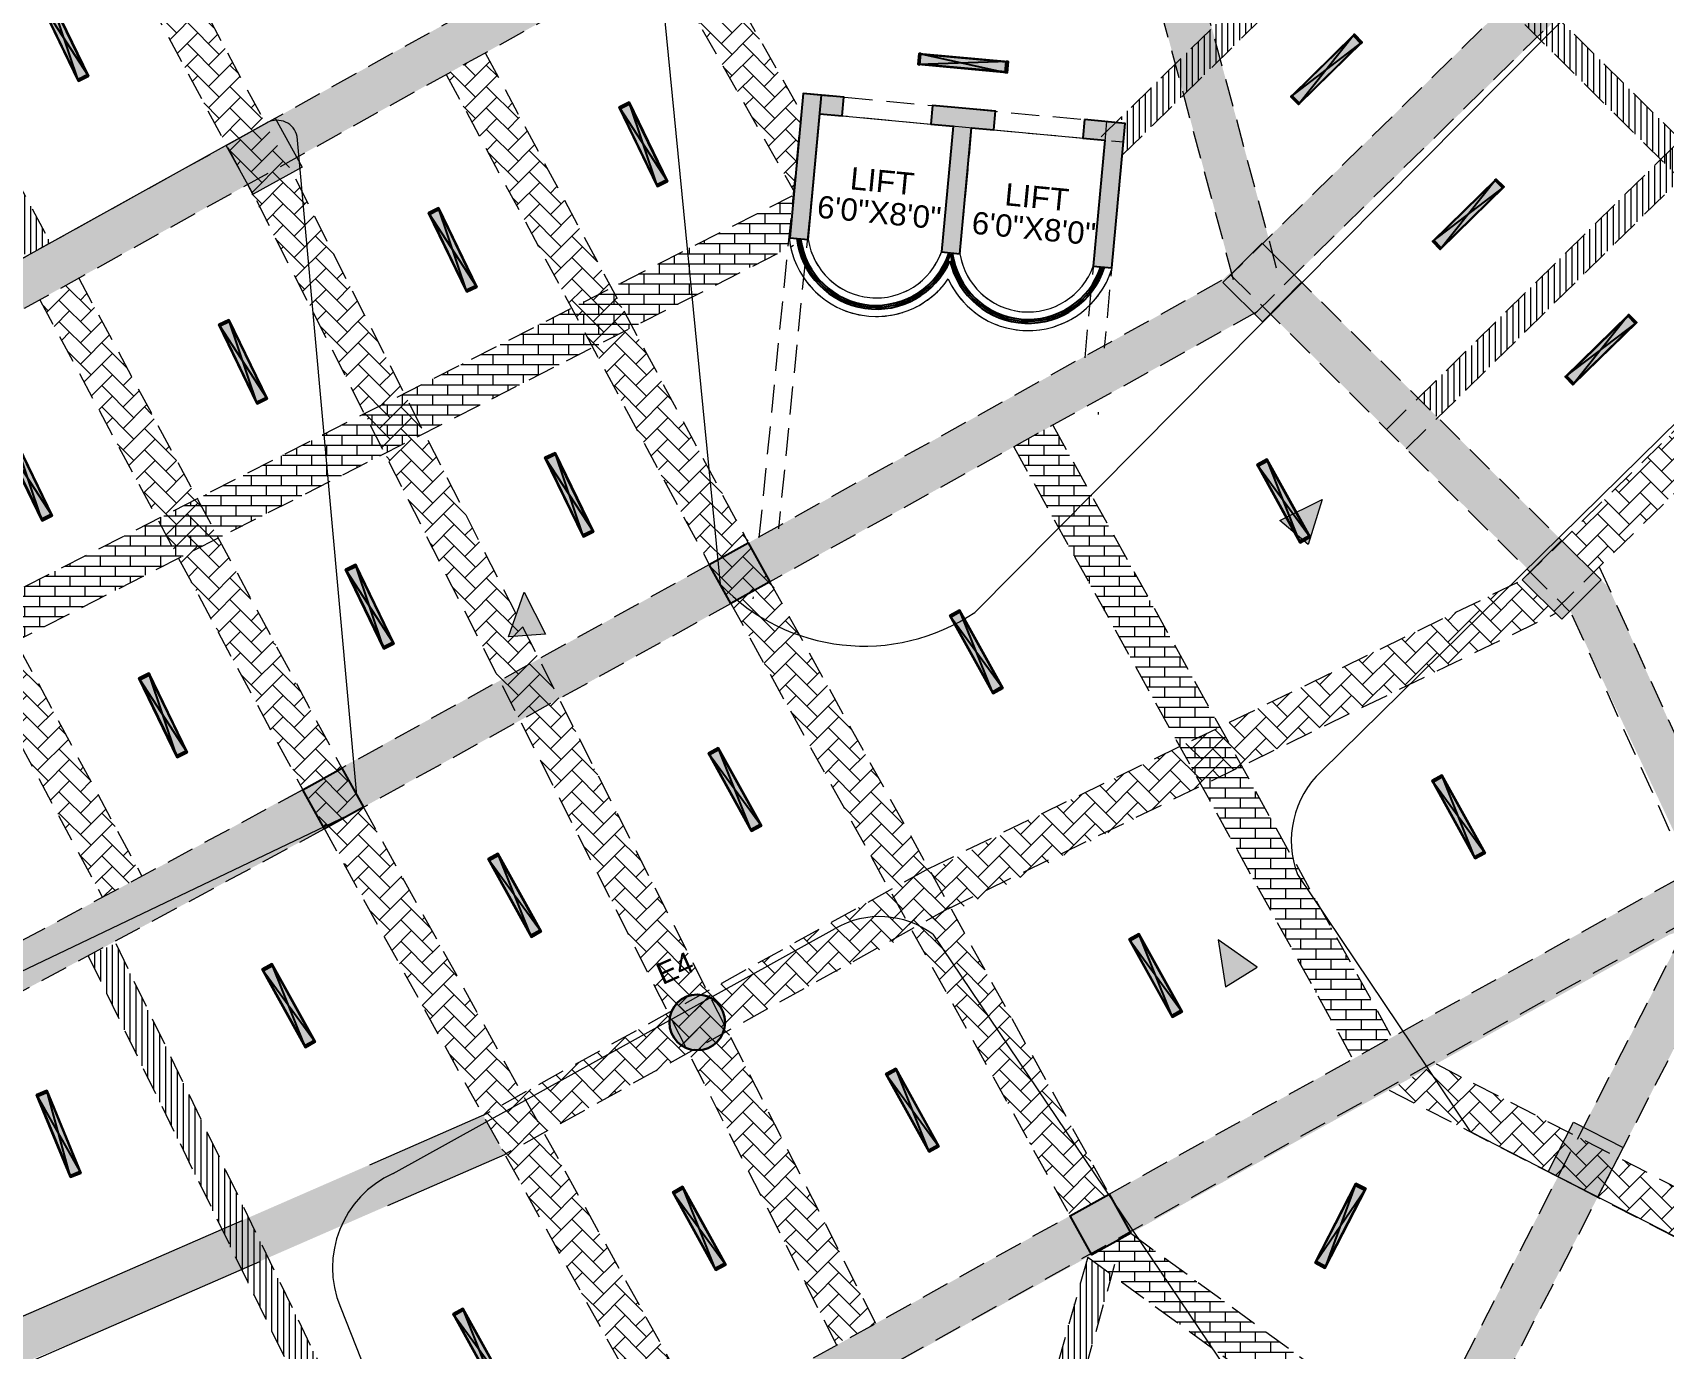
# Model space of a CAD drawing. Header units: inches. Extents: x 1182429 to 1211915, y -922309 to -906718.
# Drawn here: x 1194340 to 1195218, y -917239 to -916530 of the extents above; entities that cross this region are included whole.
import ezdxf

# ---------------------------------------------------------------- set-up
doc = ezdxf.new("R2010")
doc.units = ezdxf.units.IN
doc.header["$LTSCALE"] = 6
doc.linetypes.add('CONTINOUS', pattern=[2000000, 1000000, 1000000])
doc.linetypes.add('DASHED2', pattern=[0.375, 0.25, -0.125])
for name, color, linetype in [('A-CUTOUT', 3, 'CONTINOUS'), ('CELLING', 34, 'Continuous'), ('door', 5, 'Continuous'), ('E-WIRING', 5, 'Continuous'), ('FITTING', 24, 'Continuous'), ('TW', 5, 'Continuous'), ('WID', 4, 'Continuous')]:
    doc.layers.add(name, color=color, linetype=linetype)
for name, color, linetype, lineweight in [('COL MARK', 210, 'Continuous', 18), ('column', 240, 'Continuous', 25), ('Hatch', 251, 'Continuous', 0), ('v.b', 200, 'Continuous', 5), ('W', 250, 'Continuous', 5), ('wall', 7, 'Continuous', 30), ('wall new', 3, 'Continuous', 25)]:
    doc.layers.add(name, color=color, linetype=linetype, lineweight=lineweight)
doc.styles.add('ARI', font='arial.ttf')
pattern_1 = [(45, (54985.34078822238, -15499.11761192209), (0, 11.49472783496852), [24.384, -8.128]), (135, (54991.0881482223, -15493.37025192205), (1.13686837721616e-15, 11.49472783496852), [24.384, -8.128])]
pattern_2 = [(0, (63759.2493820875, -15499.11761192209), (0, 5.419344), []), (90, (63759.2493820875, -15499.11761192209), (-8.128, 5.419344), [5.419344, -5.419344])]
pattern_3 = [(90, (63759.2493820875, -15499.11761192209), (-3.175, 0), [])]
pattern_4 = [(0, (54985.34078822238, -15499.11761192209), (0, 5.419344), []), (90, (54985.34078822238, -15499.11761192209), (-8.128, 5.419344), [5.419344, -5.419344])]
pattern_5 = [(0, (-27.81927828272455, 2.940102126449346), (0, 0.001397), [0.001016, -0.000381]), (90, (-27.81927828272455, 2.940102126449346), (-0.001397, 0), [0.001016, -0.000381])]

# ---------------------------------------------------------------- blocks, each defined once
blk = doc.blocks.new('sdfdsf')
at = {"lineweight": -3}
blk.add_hatch(color=7, dxfattribs=at).paths.add_polyline_path([(23236.66559868997, 14983.34885737138), (23242.08212489375, 14983.34885737138), (23242.08212489375, 15029.49406542082), (23236.66559868997, 15029.49406542082)])
at = {"layer": 'Hatch'}
h = blk.add_hatch(dxfattribs=at)
h.set_pattern_fill('ANGLE', color=5, scale=0.0002)
h.set_pattern_definition(pattern_5)
h.paths.add_polyline_path([(23236.37386179186, 15029.49354817548), (23242.37386179186, 15029.49354817548), (23242.37386179186, 15030.44133051667), (23236.37386179186, 15030.44133051667)])
h = blk.add_hatch(dxfattribs=at)
h.set_pattern_fill('ANGLE', color=5, scale=0.0002)
h.set_pattern_definition(pattern_5)
h.paths.add_polyline_path([(23236.37386179186, 14983.34885737138), (23242.37386179186, 14983.34885737138), (23242.37386179186, 14982.44133051666), (23236.37386179186, 14982.44133051666)])
for p, q in [((23242.37386179186, 15030.44133051667), (23236.37386179186, 14982.44133051666)), ((23242.37386179186, 14982.44133051666), (23236.37386179186, 15030.44133051667))]:
    blk.add_line(p, q)
at = {"layer": 'CELLING', "color": 5}
for points in [[(23236.37386179186, 14982.44133051666), (23242.37386179186, 14982.44133051666), (23242.37386179186, 15030.44133051667), (23236.37386179186, 15030.44133051667)], [(23242.37386179186, 15029.49354817548), (23236.37386179186, 15029.49354817548), (23236.37386179186, 15030.44133051667), (23242.37386179186, 15030.44133051667)], [(23236.37386179186, 15029.49354817548), (23242.37386179186, 15029.49354817548), (23242.37386179186, 15030.44133051667), (23236.37386179186, 15030.44133051667)], [(23236.66559868997, 14983.34885737138), (23242.08212489375, 14983.34885737138), (23242.08212489375, 15029.49406542082), (23236.66559868997, 15029.49406542082)], [(23236.37386179186, 14983.34885737138), (23242.37386179186, 14983.34885737138), (23242.37386179186, 14982.44133051666), (23236.37386179186, 14982.44133051666)], [(23236.37386179186, 14983.34885737138), (23242.37386179186, 14983.34885737138), (23242.37386179186, 14982.44133051666), (23236.37386179186, 14982.44133051666)]]:
    blk.add_lwpolyline(points, close=True, dxfattribs=at)

msp = doc.modelspace()

# ---------------------------------------------------------------- hatches: boundary and pattern name
at = {"layer": 'A-CUTOUT', "lineweight": 0, "ltscale": 0.3, "true_color": 0xffc6b3}
h = msp.add_hatch(dxfattribs=at)
h.set_pattern_fill('AR-BRSTD', color=31, scale=0.08)
h.set_pattern_definition(pattern_4)
h.paths.add_polyline_path([(1194076.313209095, -916960.3690755849), (1194078.017467583, -916964.5159164959), (1194085.778584304, -916982.4459823142), (1194234.578858999, -916906.7392901445), (1194400.258423735, -916822.444742759), (1194503.897167679, -916769.7153610375), (1194592.00143201, -916724.8896210836), (1194696.3598779, -916671.794068979), (1194746.307511532, -916646.3816822628), (1194748.772434542, -916618.199858629), (1194660.255029986, -916662.9835689456), (1194574.156559726, -916707.0410271666), (1194448.73611526, -916770.8525154216), (1194341.665528761, -916825.3279520369), (1194215.670990165, -916889.4315282442), (1194128.141241557, -916933.9649657467)])
h = msp.add_hatch(dxfattribs=at)
h.set_pattern_fill('AR-BRSTD', color=31, scale=0.08)
h.set_pattern_definition(pattern_2)
h.paths.add_polyline_path([(1195032.711697391, -917050.577778687), (1194867.911973763, -916753.1726465484), (1194888.904481693, -916741.5401656954), (1195025.247065815, -916987.5902400174), (1195071.370495508, -917070.8266945481), (1195050.377987578, -917082.459175401)])
h = msp.add_hatch(dxfattribs=at)
h.set_pattern_fill('AR-BRSTD', color=31, scale=0.08)
h.set_pattern_definition(pattern_4)
h.paths.add_polyline_path([(1193662.772991678, -917497.3591746534), (1193615.937198033, -917516.8057044902), (1193625.040199518, -917538.7297342608), (1194372.80815712, -917230.3101620914), (1194505.929396488, -917172.2608987063), (1194594.123883724, -917133.802535165), (1194588.307643298, -917123.3062811999), (1194582.438934325, -917112.7153400922), (1194489.269242446, -917153.3432069079), (1194353.702445429, -917212.4588877993)])
h = msp.add_hatch(dxfattribs=at)
h.set_pattern_fill('AR-BRSTD', color=31, scale=0.08)
h.set_pattern_definition(pattern_2)
h.paths.add_polyline_path([(1195429.404864183, -917491.8303418282), (1195436.374185179, -917495.4108831162), (1195447.341619917, -917474.0633920401), (1195081.765835238, -917286.2460721402), (1194930.837596597, -917176.1378971525), (1194907.694513377, -917188.9620662944), (1194949.435906846, -917219.4140791039), (1195067.620979086, -917305.6348071282), (1195070.798400499, -917307.5935632163), (1195273.599565723, -917411.7841932348)])
at = {"layer": 'COL MARK', "lineweight": 30, "true_color": 0xffc6b3}
h = msp.add_hatch(color=31, dxfattribs=at)
h.dxf.hatch_style = 1
h.paths.add_polyline_path([(1194444.270458762, -916591.0293046129), (1194470.511093674, -916576.4887035469), (1194485.051694741, -916602.72933846), (1194458.811059827, -916617.2699395261)])
at = {"layer": 'COL MARK'}
h = msp.add_hatch(color=256, dxfattribs=at)
h.dxf.hatch_style = 1
h.paths.add_polyline_path([(1194444.270458762, -916591.0293046129), (1194470.511093674, -916576.4887035469), (1194485.051694741, -916602.72933846), (1194458.811059827, -916617.2699395261)])
at = {"layer": 'COL MARK', "lineweight": 30, "true_color": 0xffc6b3}
h = msp.add_hatch(color=31, dxfattribs=at)
h.dxf.hatch_style = 1
h.paths.add_polyline_path([(1194980.383283929, -916664.8567614225), (1195001.521444048, -916643.5687792066), (1195022.809426263, -916664.7069393249), (1195001.671266145, -916685.9949215406)])
at = {"layer": 'COL MARK'}
h = msp.add_hatch(color=256, dxfattribs=at)
h.dxf.hatch_style = 1
h.paths.add_polyline_path([(1194980.383283929, -916664.8567614225), (1195001.521444048, -916643.5687792066), (1195022.809426263, -916664.7069393249), (1195001.671266145, -916685.9949215406)])
at = {"layer": 'COL MARK', "lineweight": 30, "true_color": 0xffc6b3}
h = msp.add_hatch(color=31, dxfattribs=at)
h.dxf.hatch_style = 1
h.paths.add_polyline_path([(1195141.462349362, -916824.8021729828), (1195162.60050948, -916803.514190767), (1195183.888491696, -916824.6523508852), (1195162.750331578, -916845.940333101)])
at = {"layer": 'COL MARK'}
h = msp.add_hatch(color=256, dxfattribs=at)
h.dxf.hatch_style = 1
h.paths.add_polyline_path([(1195141.462349362, -916824.8021729828), (1195162.60050948, -916803.514190767), (1195183.888491696, -916824.6523508852), (1195162.750331578, -916845.940333101)])
at = {"layer": 'COL MARK', "lineweight": 30, "true_color": 0xffc6b3}
h = msp.add_hatch(color=31, dxfattribs=at)
h.dxf.hatch_style = 1
edge = h.paths.add_edge_path()
edge.add_arc((1194697.643622102, -917062.7204434231), 14.999999999832, 0, 360)
at = {"layer": 'COL MARK'}
h = msp.add_hatch(color=256, dxfattribs=at)
h.dxf.hatch_style = 1
edge = h.paths.add_edge_path()
edge.add_arc((1194697.643622102, -917062.7204434231), 14.999999999832, 0, 360)
at = {"layer": 'COL MARK', "lineweight": 30, "true_color": 0xffc6b3}
h = msp.add_hatch(color=31, dxfattribs=at)
h.dxf.hatch_style = 1
h.paths.add_polyline_path([(1195169.048336701, -917116.3556223244), (1195195.732700547, -917130.0649157475), (1195182.023407123, -917156.749279593), (1195155.339043278, -917143.0399861695)])
at = {"layer": 'COL MARK'}
h = msp.add_hatch(color=256, dxfattribs=at)
h.dxf.hatch_style = 1
h.paths.add_polyline_path([(1195169.048336701, -917116.3556223244), (1195195.732700547, -917130.0649157475), (1195182.023407123, -917156.749279593), (1195155.339043278, -917143.0399861695)])
at = {"layer": 'column', "ltscale": 10, "true_color": 0xffc6b3}
h = msp.add_hatch(color=31, dxfattribs=at)
h.dxf.hatch_style = 1
h.paths.add_polyline_path([(1194763.605581342, -916574.0099626629), (1194775.554235403, -916575.1188657827), (1194776.478321336, -916565.161654065), (1194754.572455558, -916563.128665012), (1194747.364585279, -916640.7949164084), (1194757.321796997, -916641.7190023422)])
h = msp.add_hatch(color=31, dxfattribs=at)
h.dxf.hatch_style = 1
h.paths.add_polyline_path([(1194838.186821842, -916570.8885542146), (1194824.27293758, -916569.597266544), (1194823.348851647, -916579.554478262), (1194835.297505708, -916580.6633813817), (1194829.013721363, -916648.3724210616), (1194838.970933079, -916649.2965069949), (1194845.254717426, -916581.587467315), (1194857.203371487, -916582.6963704348), (1194858.12745742, -916572.7391587172)])
h = msp.add_hatch(color=31, dxfattribs=at)
h.dxf.hatch_style = 1
h.paths.add_polyline_path([(1194905.922073664, -916577.1747711966), (1194904.997987731, -916587.1319829139), (1194916.946641792, -916588.2408860336), (1194910.662857445, -916655.9499257123), (1194920.620069164, -916656.8740116458), (1194927.827939443, -916579.2077602495)])
h = msp.add_hatch(color=31, dxfattribs=at)
h.dxf.hatch_style = 1
h.paths.add_polyline_path([(1194704.114113145, -916816.498833291), (1194725.106621075, -916804.8663524381), (1194736.739101928, -916825.8588603686), (1194715.746593998, -916837.4913412216)])
at = {"layer": 'column', "ltscale": 10}
h = msp.add_hatch(color=256, dxfattribs=at)
h.dxf.hatch_style = 1
h.paths.add_polyline_path([(1194704.114113145, -916816.498833291), (1194725.106621075, -916804.8663524381), (1194736.739101928, -916825.8588603686), (1194715.746593998, -916837.4913412216)])
at = {"layer": 'column', "ltscale": 10, "true_color": 0xffc6b3}
h = msp.add_hatch(color=31, dxfattribs=at)
h.dxf.hatch_style = 1
h.paths.add_polyline_path([(1194485.442155537, -916937.670508843), (1194506.434663468, -916926.03802799), (1194518.067144321, -916947.0305359205), (1194497.07463639, -916958.6630167734)])
at = {"layer": 'column', "ltscale": 10}
h = msp.add_hatch(color=256, dxfattribs=at)
h.dxf.hatch_style = 1
h.paths.add_polyline_path([(1194485.442155537, -916937.670508843), (1194506.434663468, -916926.03802799), (1194518.067144321, -916947.0305359205), (1194497.07463639, -916958.6630167734)])
at = {"layer": 'column', "ltscale": 10, "true_color": 0xffc6b3}
h = msp.add_hatch(color=31, dxfattribs=at)
h.dxf.hatch_style = 1
h.paths.add_polyline_path([(1194898.212607813, -917166.7778700744), (1194919.205115743, -917155.1453892215), (1194930.837596596, -917176.137897152), (1194909.845088666, -917187.7703780049)])
at = {"layer": 'column', "ltscale": 10}
h = msp.add_hatch(color=256, dxfattribs=at)
h.dxf.hatch_style = 1
h.paths.add_polyline_path([(1194898.212607813, -917166.7778700744), (1194919.205115743, -917155.1453892215), (1194930.837596596, -917176.137897152), (1194909.845088666, -917187.7703780049)])
at = {"layer": 'door', "lineweight": 0, "ltscale": 0.3, "true_color": 0xffc6b3}
h = msp.add_hatch(dxfattribs=at)
h.set_pattern_fill('AR-HBONE', color=31, scale=0.08)
h.set_pattern_definition(pattern_1)
h.paths.add_polyline_path([(1194506.926148562, -916187.5082808548), (1194478.437432608, -916137.2500823612), (1194499.269290757, -916124.9690848127), (1194584.325950621, -916274.9612365635), (1194626.517885203, -916349.3587624438), (1194664.66861107, -916416.6303782898), (1194753.612995557, -916573.4670394246), (1194749.393287795, -916615.2552397317), (1194662.187507255, -916461.4116816295)])
h = msp.add_hatch(dxfattribs=at)
h.set_pattern_fill('AR-HBONE', color=31, scale=0.08)
h.set_pattern_definition(pattern_1)
h.paths.add_polyline_path([(1194274.124793699, -916273.873679523), (1194263.921506177, -916255.4603593629), (1194285.128290975, -916243.6300417637), (1194465.343570318, -916579.3521592475), (1194480.216317201, -916606.4156796813), (1194528.094523903, -916700.8344011456), (1194591.638101008, -916826.1461811992), (1194689.120608451, -917018.3875860461), (1194749.360722171, -917137.1847363599), (1194793.726316277, -917224.6763731843), (1194772.321058904, -917235.5306330294), (1194699.573428058, -917092.0679019194), (1194629.940457823, -916954.7474700524), (1194542.473919534, -916782.2581625975), (1194478.015876505, -916655.1430003928), (1194444.34918995, -916590.9856776654), (1194337.164980421, -916391.31160273)])
h = msp.add_hatch(dxfattribs=at)
h.set_pattern_fill('AR-HBONE', color=31, scale=0.08)
h.set_pattern_definition(pattern_1)
h.paths.add_polyline_path([(1194061.697149518, -916406.8682178819), (1194045.136464637, -916376.9820471596), (1194066.684516472, -916365.415142926), (1194398.826955717, -916984.1651863768), (1194377.755920233, -916995.4760302262)])
h = msp.add_hatch(dxfattribs=at)
h.set_pattern_fill('AR-HBONE', color=31, scale=0.08)
h.set_pattern_definition(pattern_1)
h.paths.add_polyline_path([(1195234.99315462, -916415.4190444602), (1195274.233673994, -916377.4390370874), (1195291.264059766, -916394.3495651822), (1194999.084845598, -916680.4864327279), (1194650.280269684, -916873.7678912466), (1194493.031835998, -916960.8356045291), (1194260.257119557, -917085.7881001803), (1193557.677426862, -917374.5752700571), (1193548.587327123, -917352.4570021102), (1194248.905711265, -917064.6422430042), (1194432.957241622, -916965.8441914407), (1194583.752356553, -916883.1943340686), (1194725.106621078, -916804.8663524417), (1194979.770388644, -916663.7507025109), (1195010.427504054, -916635.4228606257)])
h = msp.add_hatch(dxfattribs=at)
h.set_pattern_fill('AR-HBONE', color=31, scale=0.08)
h.set_pattern_definition([(45, (63759.2493820875, -15499.11761192209), (0, 11.49472783496852), [24.384, -8.128]), (135, (63764.99674208742, -15493.37025192205), (1.13686837721616e-15, 11.49472783496852), [24.384, -8.128])])
h.paths.add_polyline_path([(1194833.023803225, -917783.5381407574), (1195238.818888561, -916993.6809709361), (1195167.293348999, -916841.3651158853), (1194985.7557706, -916661.735962286), (1194926.300722551, -916441.4014574745), (1194700.815532136, -916476.3095359276), (1194263.471616919, -916718.6528870284), (1194241.198785624, -916732.7299593812), (1194040.224879227, -916873.7617085298), (1194030.498764376, -916848.8923160433), (1194225.598501152, -916712.2009801625), (1194693.877331478, -916452.7158083296), (1194932.641698261, -916416.1505731102), (1194948.028002313, -916429.7977937459), (1195007.245717286, -916649.2527657415), (1195183.888491696, -916824.6523508852), (1195188.053025437, -916829.0854611377), (1195263.914445234, -916997.3530080919), (1194854.371294308, -917794.5055754989)])
h = msp.add_hatch(dxfattribs=at)
h.set_pattern_fill('AR-HBONE', color=31, scale=0.08)
h.set_pattern_definition(pattern_1)
h.paths.add_polyline_path([(1194583.533532443, -916541.2984653271), (1194692.328338244, -916743.8035024988), (1194771.341535213, -916888.3039969064), (1194868.170450587, -917063.0458941471), (1194919.205115743, -917155.1453892216), (1194898.212607813, -917166.7778700745), (1194852.046087042, -917083.4636514091), (1194786.822958823, -916965.759005799), (1194697.892165508, -916804.9079315696), (1194601.180255171, -916624.7427624953), (1194562.61112156, -916552.8921036287)])
h = msp.add_hatch(dxfattribs=at)
h.set_pattern_fill('AR-HBONE', color=31, scale=0.08)
h.set_pattern_definition(pattern_1)
h.paths.add_polyline_path([(1195162.894136821, -916803.8057515962), (1195435.312739426, -916537.3844486477), (1195452.108223326, -916554.0617280792), (1195179.924522593, -916820.7162796911)])
h = msp.add_hatch(dxfattribs=at)
h.set_pattern_fill('AR-HBONE', color=31, scale=0.08)
h.set_pattern_definition(pattern_1)
h.paths.add_polyline_path([(1194343.869066904, -916674.10262173), (1194364.861574835, -916662.4701408771), (1194506.434663468, -916926.0380279899), (1194700.533158136, -917276.3170647733), (1194679.540650205, -917287.9495456263), (1194554.197637037, -917061.7498010313), (1194450.400176784, -916872.3906068654), (1194368.622338224, -916720.0462052382)])
h = msp.add_hatch(dxfattribs=at)
h.set_pattern_fill('AR-HBONE', color=31, scale=0.08)
h.set_pattern_definition(pattern_1)
h.paths.add_polyline_path([(1194603.483910802, -917101.1775463814), (1194610.655792903, -917097.2034246852), (1194787.836754997, -916999.0229616401), (1194900.647738964, -916941.8537214443), (1195141.462349361, -916824.802172984), (1195159.50456505, -916842.7174098477), (1194948.999986574, -916945.0363132895), (1194758.0618917, -917042.9603287365), (1194622.09602465, -917118.3024627194), (1194615.116391655, -917122.1700543119)])
h = msp.add_hatch(dxfattribs=at)
h.set_pattern_fill('AR-HBONE', color=31, scale=0.08)
h.set_pattern_definition(pattern_1)
h.paths.add_polyline_path([(1195610.02523521, -917157.4089410743), (1195271.133814376, -916983.3009145979), (1195244.449450529, -916969.5916211765), (1195225.764137608, -916985.2732632236), (1194679.540650205, -917287.9495456264), (1194384.2403504, -917393.9406632982), (1193683.352295896, -917681.9492802845), (1193692.527458652, -917704.0471061214), (1194393.354373119, -917416.1171127865), (1194678.577876367, -917313.4746665355), (1194712.165638989, -917297.3095727034), (1194930.837596596, -917176.1378971514), (1195220.916036787, -917015.3980792804), (1195260.166379637, -917004.6484056748), (1195599.057800468, -917178.7564321556)])
h = msp.add_hatch(dxfattribs=at)
h.set_pattern_fill('AR-HBONE', color=31, scale=0.08)
h.set_pattern_definition(pattern_1)
h.paths.add_polyline_path([(1195487.523066099, -917313.7020362678), (1195520.914827957, -917330.857306071), (1195531.882262695, -917309.5098149946), (1195095.105904832, -917085.1126629751), (1195069.839002066, -917099.1136943726), (1195264.396540238, -917199.0690987434), (1195443.448643228, -917291.0584687049)])
at = {"layer": 'FITTING', "lineweight": 0, "ltscale": 0.3, "true_color": 0xffc6b3}
h = msp.add_hatch(dxfattribs=at)
h.set_pattern_fill('ANSI31', color=31, angle=45)
h.set_pattern_definition([(90, (63972.39711166639, -15367.9538064251), (-3.175, 0), [])])
h.paths.add_polyline_path([(1194169.467417928, -916307.7206637897), (1194264.069947281, -916484.0476667304), (1194349.644069116, -916643.4641861129), (1194336.427824108, -916650.5586112386), (1194208.022048084, -916411.3507591059), (1194156.441499371, -916314.9386554998), (1194169.523075281, -916307.6898226398)])
h = msp.add_hatch(dxfattribs=at)
h.set_pattern_fill('ANSI31', color=31, angle=45)
h.set_pattern_definition(pattern_3)
h.paths.add_polyline_path([(1195175.579017447, -916331.0783599588), (1195201.736577297, -916305.4521656855), (1195212.381580865, -916316.3178960764), (1194926.236629585, -916596.3544439112), (1194927.827939444, -916579.2077602496), (1194925.122936008, -916576.446667888)])
h = msp.add_hatch(dxfattribs=at)
h.set_pattern_fill('ANSI31', color=31, angle=45)
h.set_pattern_definition([(90, (63836.42266341182, -15577.89110062341), (-3.175, 0), [])])
h.paths.add_polyline_path([(1195096.192298775, -916737.57335256), (1195524.877022417, -916315.7416996079), (1195514.232327638, -916305.1719208305), (1195085.547295207, -916727.0032671667)])
h = msp.add_hatch(dxfattribs=at)
h.set_pattern_fill('ANSI31', color=31, angle=45)
h.set_pattern_definition(pattern_3)
h.paths.add_polyline_path([(1195016.814520908, -916400.8622398842), (1195000.607529255, -916384.7693109665), (1195011.176609313, -916374.1253198588), (1195467.963701152, -916827.6976025371), (1195456.879948076, -916837.8305428306)])
h = msp.add_hatch(dxfattribs=at)
h.set_pattern_fill('ANSI31', color=31, angle=45)
h.set_pattern_definition(pattern_3)
h.paths.add_polyline_path([(1194388.540713851, -917064.8088447979), (1194369.997262892, -917026.8800495446), (1194384.805606831, -917020.3127063453), (1194538.374868259, -917337.1731786976), (1194539.485863763, -917341.0620203863), (1194567.710165957, -917521.6232992737), (1194553.486651102, -917527.4791484909), (1194524.725231278, -917343.3608084833)])
h = msp.add_hatch(dxfattribs=at)
h.set_pattern_fill('ANSI31', color=31, angle=45)
h.set_pattern_definition(pattern_3)
h.paths.add_polyline_path([(1194802.85569817, -917562.8627130674), (1194907.694513377, -917188.9620662944), (1194920.627475012, -917198.3971780778), (1194816.472624145, -917569.8585116105)])
at = {"layer": 'W', "ltscale": 10}
h = msp.add_hatch(color=256, dxfattribs=at)
h.dxf.hatch_style = 1
h.paths.add_polyline_path([(1195011.027363457, -916792.8688636386), (1195033.82630034, -916781.4327078488), (1195026.232660585, -916805.7825295632)])
h = msp.add_hatch(color=256, dxfattribs=at)
h.dxf.hatch_style = 1
h.paths.add_polyline_path([(1194596.118265267, -916855.3540245537), (1194604.492722401, -916831.2615848689), (1194616.022203086, -916854.0134695686)])
h = msp.add_hatch(color=256, dxfattribs=at)
h.dxf.hatch_style = 1
h.paths.add_polyline_path([(1194998.846418512, -917033.0625888945), (1194977.968908315, -917018.4097137428), (1194981.913292181, -917043.6092974334)])
at = {"layer": 'wall new', "lineweight": 9, "ltscale": 6, "true_color": 0xffc6b3}
h = msp.add_hatch(dxfattribs=at)
h.set_pattern_fill('AR-CONC', color=31, scale=0.06)
h.set_pattern_definition([(49.99999999999999, (73495.98096514447, -15499.11761198158), (10.93108013976024, -0.9563451323341852), [1.143, -12.573]), (355, (73495.98096514447, -15499.11761198158), (-2.11460528549816, 11.46341071434211), [0.9144, -10.0584350502]), (100.4514447, (73496.89188556443, -15499.19730719156), (8.816474825421196, 10.50706511473171), [0.9714005279999998, -10.685414676]), (46.18420000000001, (73495.98096514447, -15496.06961198163), (16.26474245352779, -2.522539675963629), [1.7145, -18.8595]), (96.63555760999992, (73497.33635914442, -15496.27982198156), (14.24424804309018, 14.84556747586329), [1.4571013884, -16.0281364896]), (351.1841511700001, (73495.98096514447, -15496.06961198163), (14.24424804389862, 14.84556747513196), [1.3715980242, -15.0875839152]), (21, (73497.50496514444, -15496.83161198162), (9.096863476147949, -6.135911891225256), [1.143, -12.573]), (326.0000000000001, (73497.50496514444, -15496.83161198162), (3.708121700858824, 11.05127796733916), [0.9144, -10.0584]), (71.45144499999999, (73498.26303710043, -15497.34293797554), (12.80498515672297, 4.915366133154314), [0.971400528, -10.685396256]), (37.50000000000001, (73495.98096514447, -15499.11761198158), (0.185316195035509, 5.073302332389186), [0, -9.93648, 0, -10.2108, 0, -10.0965]), (7.499999999999999, (73495.98096514447, -15499.11761198158), (4.009179750618345, 6.010834489087171), [0, -5.821679999999999, 0, -9.70788, 0, -3.8481]), (327.5, (73492.58244514442, -15499.11761198158), (8.135435710012283, -0.3437246395604066), [0, -3.81, 0, -11.8872, 0, -15.7734]), (317.5, (73491.05844514444, -15499.11761198158), (8.887750883161083, 1.525589461999982), [0, -4.952999999999999, 0, -7.89432, 0, -11.2014])])
h.paths.add_polyline_path([(1194691.582714135, -918163.3523655272), (1194822.723555407, -918181.7114098124), (1194931.439907365, -918175.4416361382), (1195046.069312031, -918168.8308511855), (1195119.559105141, -918164.5926260992), (1195256.785037016, -918164.5926260992), (1195981.244344971, -916754.8047091251), (1194850.652577267, -915632.1699016917), (1194197.988645792, -915899.6600641529), (1194257.216001783, -916043.1722349644), (1193169.051166277, -916488.6286080595), (1193894.361050664, -918260.6384460364), (1194211.476308747, -918197.626140031), (1194511.111155945, -918138.0872740655)])
h.paths.add_polyline_path([(1194692.969142698, -918153.448941077), (1194823.132839408, -918171.6711901419), (1194930.864154678, -918165.4582244547), (1195045.493559344, -918158.8474395019), (1195119.27098983, -918154.5926260992), (1195250.680728792, -918154.5926260992), (1195969.00481133, -916756.7437739786), (1194848.310710815, -915643.936975218), (1194211.056594212, -915905.1115230344), (1194270.285518655, -916048.6274943164), (1193182.093850864, -916494.0948516043), (1193901.418265803, -918251.481545774), (1194209.143558339, -918187.4633220726), (1194509.085793616, -918127.7062164095)], flags=16)

# ---------------------------------------------------------------- linework, layer by layer
at = {"layer": 'COL MARK', "color": 31, "true_color": 0xffc6b3}
for points in [[(1194444.270458762, -916591.0293046129), (1194470.511093674, -916576.4887035469), (1194485.051694741, -916602.72933846), (1194458.811059827, -916617.2699395261)], [(1194980.383283929, -916664.8567614225), (1195001.521444048, -916643.5687792066), (1195022.809426263, -916664.7069393249), (1195001.671266145, -916685.9949215406)], [(1195141.462349362, -916824.8021729828), (1195162.60050948, -916803.514190767), (1195183.888491696, -916824.6523508852), (1195162.750331578, -916845.940333101)], [(1195169.048336701, -917116.3556223244), (1195195.732700547, -917130.0649157475), (1195182.023407123, -917156.749279593), (1195155.339043278, -917143.0399861695)]]:
    msp.add_lwpolyline(points, close=True, dxfattribs=at)
at = {"layer": 'COL MARK'}
for points in [[(1194444.270458762, -916591.0293046129), (1194470.511093674, -916576.4887035469), (1194485.051694741, -916602.72933846), (1194458.811059827, -916617.2699395261)], [(1194980.383283929, -916664.8567614225), (1195001.521444048, -916643.5687792066), (1195022.809426263, -916664.7069393249), (1195001.671266145, -916685.9949215406)], [(1195141.462349362, -916824.8021729828), (1195162.60050948, -916803.514190767), (1195183.888491696, -916824.6523508852), (1195162.750331578, -916845.940333101)], [(1195169.048336701, -917116.3556223244), (1195195.732700547, -917130.0649157475), (1195182.023407123, -917156.749279593), (1195155.339043278, -917143.0399861695)]]:
    msp.add_lwpolyline(points, close=True, dxfattribs=at)
at = {"layer": 'COL MARK', "color": 31, "lineweight": 30, "true_color": 0xffc6b3}
msp.add_circle((1194697.643622102, -917062.7204434231), 14.999999999832, dxfattribs=at)
at = {"layer": 'COL MARK'}
msp.add_circle((1194697.643622102, -917062.7204434231), 14.999999999832, dxfattribs=at)
at = {"layer": 'column', "color": 31, "ltscale": 10, "true_color": 0xffc6b3, "elevation": 3969.120557742017}
for points in [[(1194763.605581342, -916574.0099626629), (1194775.554235403, -916575.1188657827), (1194776.478321336, -916565.161654065), (1194754.572455558, -916563.128665012), (1194747.364585279, -916640.7949164084), (1194757.321796997, -916641.7190023422), (1194764.529667276, -916564.0527509452)], [(1194838.186821842, -916570.8885542146), (1194824.27293758, -916569.597266544), (1194823.348851647, -916579.554478262), (1194835.297505708, -916580.6633813817), (1194829.013721363, -916648.3724210616), (1194838.970933079, -916649.2965069949), (1194845.254717426, -916581.587467315), (1194857.203371487, -916582.6963704348), (1194858.12745742, -916572.7391587172), (1194838.186821842, -916570.8885542146)], [(1194905.922073664, -916577.1747711966), (1194904.997987731, -916587.1319829139), (1194916.946641792, -916588.2408860336), (1194910.662857445, -916655.9499257123), (1194920.620069164, -916656.8740116458), (1194927.827939443, -916579.2077602495), (1194905.922073664, -916577.1747711966)]]:
    msp.add_lwpolyline(points, dxfattribs=at)
at = {"layer": 'column', "color": 31, "ltscale": 10, "true_color": 0xffc6b3}
for points in [[(1194704.114113145, -916816.498833291), (1194725.106621075, -916804.8663524381), (1194736.739101928, -916825.8588603686), (1194715.746593998, -916837.4913412216), (1194704.114113145, -916816.498833291)], [(1194485.442155537, -916937.670508843), (1194506.434663468, -916926.03802799), (1194518.067144321, -916947.0305359205), (1194497.07463639, -916958.6630167734), (1194485.442155537, -916937.670508843)], [(1194898.212607813, -917166.7778700744), (1194919.205115743, -917155.1453892215), (1194930.837596596, -917176.137897152), (1194909.845088666, -917187.7703780049), (1194898.212607813, -917166.7778700744)]]:
    msp.add_lwpolyline(points, dxfattribs=at)
at = {"layer": 'column', "ltscale": 10}
for points in [[(1194704.114113145, -916816.498833291), (1194725.106621075, -916804.8663524381), (1194736.739101928, -916825.8588603686), (1194715.746593998, -916837.4913412216), (1194704.114113145, -916816.498833291)], [(1194485.442155537, -916937.670508843), (1194506.434663468, -916926.03802799), (1194518.067144321, -916947.0305359205), (1194497.07463639, -916958.6630167734), (1194485.442155537, -916937.670508843)], [(1194898.212607813, -917166.7778700744), (1194919.205115743, -917155.1453892215), (1194930.837596596, -917176.137897152), (1194909.845088666, -917187.7703780049), (1194898.212607813, -917166.7778700744)]]:
    msp.add_lwpolyline(points, dxfattribs=at)
at = {"layer": 'TW', "ltscale": 10}
msp.add_line((1194923.444541947, -916578.7245847587, 3969.120557742016), (1194923.483298509, -916578.763068558, 3969.120557742016), dxfattribs=at)
at = {"layer": 'v.b', "color": 31, "linetype": 'DASHED2', "ltscale": 10, "true_color": 0xffc6b3}
for p, q in [((1194499.422774849, -916125.2504854628), (1194753.612995557, -916573.4670394246, -3.496907687625509)), ((1194478.437432608, -916137.2500823612), (1194749.887439831, -916616.126995102, -3.276772102781976)), ((1194285.280710943, -916243.9120320685), (1194465.343570318, -916579.3521592475)), ((1194264.134718922, -916255.2631122735), (1194458.539305779, -916617.4205253344)), ((1195068.395153171, -916743.7937394473), (1195521.374560203, -916298.1452769884)), ((1194169.524355372, -916307.9181446047), (1194349.644069116, -916643.4641861129)), ((1194914.986986257, -916586.376715605), (1195201.736577297, -916305.4521656855)), ((1194926.236629584, -916596.3544439122), (1195212.381580865, -916316.0222510789)), ((1195079.00083093, -916754.3247758014), (1195531.871772398, -916308.8601515156)), ((1194980.383283928, -916664.8567614234), (1195291.144202087, -916360.4086513158)), ((1194066.530022147, -916365.1273345677), (1194398.826955717, -916984.1651863768)), ((1194045.384030126, -916376.4784147728), (1194377.680963696, -916995.5162665818)), ((1194997.413669701, -916681.767289518), (1195308.17458786, -916377.3191794105)), ((1195009.757410499, -916372.7161091842, 3969.120557741965), (1195467.963701152, -916827.6976025371, 754.0341188823289)), ((1194999.18833044, -916383.3601002919, 3969.120557741965), (1195457.394621093, -916838.3415936449, 754.0341188823289)), ((1195009.3473228, -916657.0411071099), (1194947.012885986, -916426.0358734282, 3969.120557742016)), ((1194986.176091703, -916663.2936305599), (1194923.841654889, -916432.2883968783, 3969.120557742016)), ((1194225.598501153, -916712.2009801632), (1194693.877331478, -916452.7158083296, -90.1913505163038)), ((1194237.230982006, -916733.1934880941), (1194700.815532136, -916476.3095359276)), ((1195141.462349362, -916824.8021729828), (1195452.223267521, -916520.3540628753)), ((1194583.603629491, -916541.2596227758), (1194725.106621075, -916804.866352438)), ((1195158.492735134, -916841.7127010775), (1195469.253653293, -916537.2645909699)), ((1194562.61112156, -916552.8921036287), (1194704.114113145, -916816.498833291)), ((1194754.572455558, -916563.1286650121, 3969.120557742017), (1194730.740340008, -916803.1902456776)), ((1194754.572455558, -916563.1286650121, 3969.120557742017), (1194927.827939443, -916579.2077602488, 3969.120557742017)), ((1194764.529667275, -916564.0527509452, 3969.120557742017), (1194741.374271431, -916797.297714681)), ((1194763.605581342, -916574.009962663, 3969.120557742017), (1194926.90385351, -916589.1649719703, 3969.120557742017)), ((1194835.297505709, -916580.6633813818, 3969.120557742017), (1194829.013721363, -916648.3724210615, 3969.120557742017)), ((1194917.870727726, -916578.2836743158, 3969.120557742017), (1194906.011615933, -916706.0679881539)), ((1194927.827939444, -916579.2077602488, 3969.120557742017), (1194916.599057733, -916700.2012182361)), ((1194845.254717426, -916581.5874673151, 3969.120557742017), (1194838.97093308, -916649.2965069934, 3969.120557742017)), ((1194793.726316277, -917224.6763731843), (1194480.216317201, -916606.4156796813)), ((1194074.895463227, -916961.055384482, 2001.864700721566), (1194748.772434542, -916618.199858629, 3999.506818051199)), ((1194772.71965821, -917236.3166949869), (1194458.811059828, -916617.2699395264)), ((1194747.364585279, -916640.7949164085, 3969.120557742017), (1194757.321796997, -916641.7190023416, 3969.120557742017)), ((1194085.778584302, -916982.4459823153, 2001.864700721566), (1194749.405170481, -916644.8056535022, 3969.120557742018)), ((1194829.013721363, -916648.3724210608, 3969.120557742017), (1194838.97093308, -916649.2965069938, 3969.120557742017)), ((1195001.521444048, -916643.5687792066), (1195179.924522594, -916820.7162796909)), ((1194910.662857447, -916655.9499257125, 3969.120557742017), (1194920.620069165, -916656.8740116459, 3969.120557742017)), ((1194364.931671882, -916662.4312983261), (1194506.434663468, -916926.0380279899)), ((1194979.770388644, -916663.7507025109), (1194725.106621075, -916804.866352438)), ((1194984.610915953, -916660.5991649793), (1195166.9779636, -916841.682736659)), ((1194343.939163952, -916674.0637791789), (1194485.442155537, -916937.670508843)), ((1194999.084845598, -916680.4864327279), (1194736.739101929, -916825.8588603684)), ((1194913.412198886, -916734.5402630421, 3969.120557742017), (1194913.303660044, -916735.7097914361, 3969.120557742017)), ((1194888.904481693, -916741.5401656952), (1195071.370495508, -917070.8266945481)), ((1194867.911973763, -916753.1726465481), (1195050.377987578, -917082.4591754011)), ((1194725.106621075, -916804.866352438), (1194485.442155537, -916937.6705088429)), ((1194725.106621075, -916804.866352438), (1194930.837596596, -917176.1378971516)), ((1194704.114113145, -916816.498833291), (1194909.845088666, -917187.7703780048)), ((1195182.934440337, -916817.7675055204), (1195258.074702875, -916983.9138408846)), ((1194736.739101928, -916825.8588603681), (1194497.07463639, -916958.6630167731)), ((1194822.155868409, -916980.0058708295), (1195141.462349361, -916824.8021729839)), ((1194727.703937864, -916833.7760112064, 3969.120557742018), (1194727.59539892, -916834.9455395913, 3969.120557742018)), ((1194832.647687918, -917001.5910908512), (1195159.504565039, -916842.7174098528)), ((1195168.21724073, -916843.4679042749), (1195236.207066261, -916993.803556193)), ((1194506.434663468, -916926.03802799), (1194712.165638989, -917297.3095727037)), ((1194485.442155537, -916937.670508843), (1194248.906039355, -917064.6421081664)), ((1194485.442155537, -916937.670508843), (1194691.173131058, -917308.9420535568)), ((1194496.793235739, -916958.816500857), (1194260.257119557, -917085.7881001803)), ((1195249.786323299, -916972.3334798597), (1194819.314509802, -917810.2225046025)), ((1194822.155868409, -916980.0058708295), (1194582.491402871, -917112.8100272344)), ((1195271.133814376, -916983.3009145985), (1194840.662000881, -917821.189939343)), ((1195225.764137608, -916985.2732632236), (1194679.540650205, -917287.9495456264)), ((1194833.788349262, -917000.9983787598), (1194594.123883724, -917133.8025351648)), ((1195231.844583985, -917007.2560601193), (1194691.173131058, -917308.9420535566)), ((1194369.997262892, -917026.8800495446, -4388.282861499343), (1194525.254550803, -917344.4434792307)), ((1194384.805606831, -917020.3127063453, -4264.752282467511), (1194538.374868259, -917337.1731786976)), ((1195095.105904832, -917085.1126629751), (1195553.229753771, -917320.4772497333)), ((1195069.839002066, -917099.1136943726), (1195542.262319033, -917341.824740808)), ((1194930.837596596, -917176.1378971518), (1195081.765835238, -917286.2460721402)), ((1194907.694513377, -917188.9620662944), (1194802.855698171, -917562.8627130669, 84.64332031121478)), ((1194922.137502051, -917193.011767288), (1194816.472624145, -917569.8585116105)), ((1194907.694513377, -917188.9620662944), (1195067.620979086, -917305.6348071282))]:
    msp.add_line(p, q, dxfattribs=at)
at = {"layer": 'v.b', "color": 31, "linetype": 'DASHED2', "ltscale": 100, "true_color": 0xffc6b3}
for p, q in [((1194315.290102609, -917229.2090939736, -4085.92006381006), (1194584.530770706, -917111.803167387)), ((1194324.883215627, -917251.2084617513, -4085.92006381006), (1194594.123883724, -917133.8025351648))]:
    msp.add_line(p, q, dxfattribs=at)
at = {"layer": 'v.b', "color": 31, "linetype": 'DASHED2', "ltscale": 10, "true_color": 0xffc6b3}
for centre, radius, start, end in [((1194794.012637748, -916635.9419752742, 3969.120557742017), 47.14285714274021, 187.339555343782, 325.1212575701902), ((1194794.012637748, -916635.9419752742, 3969.120557742017), 37.14285714274021, 188.9478457694483, 340.4477803700807), ((1194875.661773831, -916643.5194799264, 3969.120557742017), 37.14285714274021, 188.9478457694483, 340.4477803700807), ((1194875.661773831, -916643.5194799264, 3969.120557742017), 47.14285714274021, 204.2743685658922, 342.0560707936747)]:
    msp.add_arc(centre, radius, start, end, dxfattribs=at)
at = {"layer": 'W', "color": 1, "ltscale": 10}
for p, q in [((1194847.030129799, -916842.2195460838), (1195299.719323813, -916385.834372296)), ((1195033.25744742, -916927.7188234085, -523.3014710181893), (1195590.155734584, -916380.5609885443, -4066.468555581037)), ((1194677.483017436, -916496.0982639759), (1194709.930353571, -916826.9950872563)), ((1194251.839136066, -916697.6603790971), (1194466.328452215, -916578.8064112198)), ((1194514.450597394, -916940.5039496323), (1194482.459898773, -916586.2433983433)), ((1194258.256778152, -917071.6103502732), (1194514.050467854, -916949.2562781828, 84.64332031121478)), ((1195020.611871294, -916983.2708590066, -523.3014710181893), (1195113.430802807, -917121.5075583922, 726.4587099574394)), ((1194534.022436454, -917143.9770076568), (1194771.853586148, -917012.1887380413, 268.0033677501345)), ((1194824.339590797, -917015.3021403318, 268.0033677501345), (1194990.260289058, -917260.9689800899, 1152.528325640536)), ((1195113.430802807, -917121.5075583922, 726.458709957359), (1195332.529079584, -917233.5865613631)), ((1194505.65333366, -917215.854143513), (1194805.212349433, -917968.1973678082, -322.4201167472907))]:
    msp.add_line(p, q, dxfattribs=at)
at = {"layer": 'W', "ltscale": 10}
for p, q in [((1194754.572455558, -916563.1286650121, 3969.120557742017), (1194747.364585279, -916640.7949164083, 3969.120557742017)), ((1194754.572455558, -916563.1286650121, 3969.120557742017), (1194776.478321336, -916565.1616540651, 3969.120557742017)), ((1194775.554235403, -916575.1188657827, 3969.120557742017), (1194776.478321336, -916565.1616540652, 3969.120557742017)), ((1194823.348851648, -916579.5544782621, 3969.120557742017), (1194824.272937581, -916569.5972665445, 3969.120557742017)), ((1194824.272937581, -916569.5972665444, 3969.120557742017), (1194858.12745742, -916572.7391587171, 3969.120557742017)), ((1194763.605581342, -916574.009962663, 3969.120557742017), (1194757.321796997, -916641.7190023416, 3969.120557742017)), ((1194763.605581342, -916574.009962663, 3969.120557742017), (1194775.554235403, -916575.1188657827, 3969.120557742017)), ((1194775.554235403, -916575.1188657827, 3969.120557742017), (1194823.348851648, -916579.5544782621, 3969.120557742017)), ((1194823.348851648, -916579.5544782621, 3969.120557742017), (1194835.297505709, -916580.6633813817, 3969.120557742017)), ((1194835.297505709, -916580.6633813818, 3969.120557742017), (1194829.013721363, -916648.3724210615, 3969.120557742017)), ((1194857.203371487, -916582.6963704348, 3969.120557742017), (1194858.12745742, -916572.7391587173, 3969.120557742017)), ((1194904.997987732, -916587.131982914, 3969.120557742017), (1194905.922073665, -916577.1747711967, 3969.120557742017)), ((1194905.922073665, -916577.1747711966, 3969.120557742017), (1194927.827939443, -916579.2077602495, 3969.120557742017)), ((1194927.827939443, -916579.2077602495, 3969.120557742017), (1194920.620069164, -916656.8740116457, 3969.120557742017)), ((1194845.254717426, -916581.5874673151, 3969.120557742017), (1194838.97093308, -916649.2965069934, 3969.120557742017)), ((1194845.254717426, -916581.5874673151, 3969.120557742017), (1194857.203371487, -916582.6963704348, 3969.120557742017)), ((1194857.203371487, -916582.6963704348, 3969.120557742017), (1194910.972314762, -916587.6864344742, 3969.120557742017)), ((1194904.997987732, -916587.1319829142, 3969.120557742017), (1194916.946641793, -916588.2408860342, 3969.120557742017)), ((1194916.946641793, -916588.2408860341, 3969.120557742017), (1194910.662857447, -916655.9499257124, 3969.120557742017)), ((1194747.364585279, -916640.7949164083, 3969.120557742017), (1194747.256046335, -916641.9644447931, 3969.120557742017)), ((1194747.364585279, -916640.7949164085, 3969.120557742017), (1194757.321796997, -916641.7190023416, 3969.120557742017)), ((1194829.013721363, -916648.3724210608, 3969.120557742017), (1194838.97093308, -916649.2965069938, 3969.120557742017)), ((1194910.662857447, -916655.9499257125, 3969.120557742017), (1194920.620069165, -916656.8740116459, 3969.120557742017)), ((1194920.620069165, -916656.8740116459, 3969.120557742017), (1194920.511530323, -916658.0435400399, 3969.120557742017))]:
    msp.add_line(p, q, dxfattribs=at)
for points, elevation in [([(1195011.027363457, -916792.8688636386), (1195033.82630034, -916781.4327078488), (1195026.232660585, -916805.7825295632), (1195011.027363457, -916792.8688636386)], 73.78573408480099), ([(1194596.118265267, -916855.3540245537), (1194604.492722401, -916831.2615848689), (1194616.022203086, -916854.0134695686), (1194596.118265267, -916855.3540245537)], 4.289404387236573e-10), ([(1194998.846418512, -917033.0625888945), (1194977.968908315, -917018.4097137428), (1194981.913292181, -917043.6092974334), (1194998.846418512, -917033.0625888945)], 84.64332031121478)]:
    msp.add_lwpolyline(points, dxfattribs=dict(at, elevation=elevation))
at = {"layer": 'W', "color": 1, "ltscale": 10}
for centre, radius, start, end in [((1194471.511532981, -916588.7775972867), 11.23783243317055, 13.03263614682847, 117.4656742755976), ((1194787.480505696, -916753.5578556808), 106.803806467677, 223.4396396424305, 303.8872834671067), ((1195068.631689324, -916964.9865359945, -523.3014710181893), 51.38306522288133, 133.5068777460062, 200.8451413355273), ((1194795.714223039, -917053.9075613875, 268.0033677501345), 48.0602768843471, 53.44359375035732, 119.7669382857427), ((1194557.038879422, -917194.5983925976), 55.60828409691489, 114.4502604769233, 202.4725476505386)]:
    msp.add_arc(centre, radius, start, end, dxfattribs=at)
at = {"layer": 'W', "ltscale": 10}
for centre, radius, start, end in [((1194794.012637748, -916635.9419752742, 3969.120557742017), 47.14285714274021, 187.339555343782, 325.1212575701902), ((1194794.012637748, -916635.9419752742, 3969.120557742017), 37.14285714274021, 188.9478457694483, 340.4477803700807), ((1194875.661773831, -916643.5194799264, 3969.120557742017), 37.14285714274021, 188.9478457694483, 340.4477803700807), ((1194875.661773831, -916643.5194799264, 3969.120557742017), 47.14285714274021, 204.2743685658922, 342.0560707936747)]:
    msp.add_arc(centre, radius, start, end, dxfattribs=at)
at = {"layer": 'WID', "ltscale": 10}
for centre, radius, start, end in [((1194794.012637748, -916635.9419752742, 3969.120557742017), 43.14285714274021, 186.9327369505426, 336.563798466172), ((1194794.012637748, -916635.9419752742, 3969.120557742017), 42.14285714274021, 187.2277176813331, 341.3239156331892), ((1194794.012637748, -916635.9419752742, 3969.120557742017), 41.14285714274021, 187.5374017645954, 341.8582246668211), ((1194875.661773831, -916643.5194799264, 3969.120557742017), 42.14285714274021, 188.0717105183374, 342.1679084578626), ((1194875.661773831, -916643.5194799264, 3969.120557742017), 41.14285714274021, 187.5374014750694, 341.8582243779209), ((1194875.661773831, -916643.5194799264, 3969.120557742017), 43.14285714274021, 192.8318276738373, 342.4628891922391)]:
    msp.add_arc(centre, radius, start, end, dxfattribs=at)

# ---------------------------------------------------------------- block references
at = {"layer": 'E-WIRING', "extrusion": (-0.08290495321003313, 0.1418551336218914, 0.9864095953499022), "xscale": -1, "rotation": 175.5914650168565}
for p in [(-590718.7715313206, 1391883.189270528, -228268.5261062653), (-590959.1186104249, 1391270.988666252, -233198.0935116965), (-590841.9794521728, 1391216.942310087, -233505.9801144344), (-590714.2537606703, 1391090.229419103, -234236.5598116107), (-590582.6975223995, 1391094.310207393, -234187.2240004993), (-590829.6373312436, 1391356.861170967, -233550.4642771849), (-590706.6562683037, 1391300.786704981, -233873.7608367292), (-590581.1760829696, 1391240.18265059, -234203.3467597773)]:
    msp.add_blockref('sdfdsf', p, dxfattribs=at)
at = {"layer": 'E-WIRING', "xscale": -1}
for p, rotation in [((1200579.937014629, -943652.398536601, -216931.1106442342), 314.4120948369969), ((1177776.175587965, -938319.7873260637, 3969.217114520698), 264.7642405456401), ((1200656.216659431, -943730.2598590027, -216931.284606121), 314.4120948369969), ((1200727.597623424, -943803.1209252167, -153020.8858992732), 314.4120948369969), ((1222613.706348274, -918644.4344255346, 5.386993045198315), 28.99194803124319), ((1222448.397154536, -918725.5469441133, 3.140091438523078), 28.99194803124319), ((1222318.487865753, -918799.6398922013, 3.59140353298425), 28.99194803124319), ((1222707.849795044, -918814.3300030896, 52.95394380365178), 28.99194803124319), ((1222200.027884367, -918856.5099581738, 1.712481036003729), 28.99194803124319), ((1222544.850669448, -918899.6113764817, 51.87422803245862), 28.99194803124319), ((1222078.486534688, -918915.864508661, 8.007190498519252e-08), 28.99194803124319), ((1222414.048153845, -918972.0923665246, 51.87422803245862), 28.99194803124319), ((1221553.384395523, -922168.7716737856, 401.3004919428538), 22.34151359089078), ((1222299.30689391, -919035.6734076117, 51.87422803245862), 28.99194803124319), ((1208856.996035701, -941139.8779297442, 11164.53105028241), 332.8078253843603), ((1222181.154848298, -919101.1444515132, 51.87422803245862), 28.99194803124319)]:
    msp.add_blockref('sdfdsf', p, dxfattribs=dict(at, rotation=rotation))

# ---------------------------------------------------------------- texts
at = {"layer": 'wall', "color": 31, "lineweight": 25, "true_color": 0xffc6b3, "style": 'ARI'}
for s, p in [('LIFT', (1194779.445150356, -916614.6053313402)), ('LIFT', (1194862.636549077, -916623.1950052576)), ('6\'0"X8\'0"', (1194761.721464532, -916629.8775479364)), ('6\'0"X8\'0"', (1194844.912863253, -916638.4672218538))]:
    msp.add_text(s, height=12, rotation=354.4773187689856, dxfattribs=at).set_placement(p)
at = {"layer": 'wall', "style": 'ARI'}
for s, height, rotation, p in [('LIFT', 12, 354.4773187689856, (1194779.445150356, -916614.6053313402)), ('LIFT', 12, 354.4773187689856, (1194862.636549077, -916623.1950052576)), ('6\'0"X8\'0"', 12, 354.4773187689856, (1194761.721464532, -916629.8775479364)), ('6\'0"X8\'0"', 12, 354.4773187689856, (1194844.912863253, -916638.4672218538)), ('E4', 11.52, 23.72568541916115, (1194678.923104571, -917042.7294617062, 5396.199801004601))]:
    msp.add_text(s, height=height, rotation=rotation, dxfattribs=at).set_placement(p)

doc.saveas('drawing.dxf')
